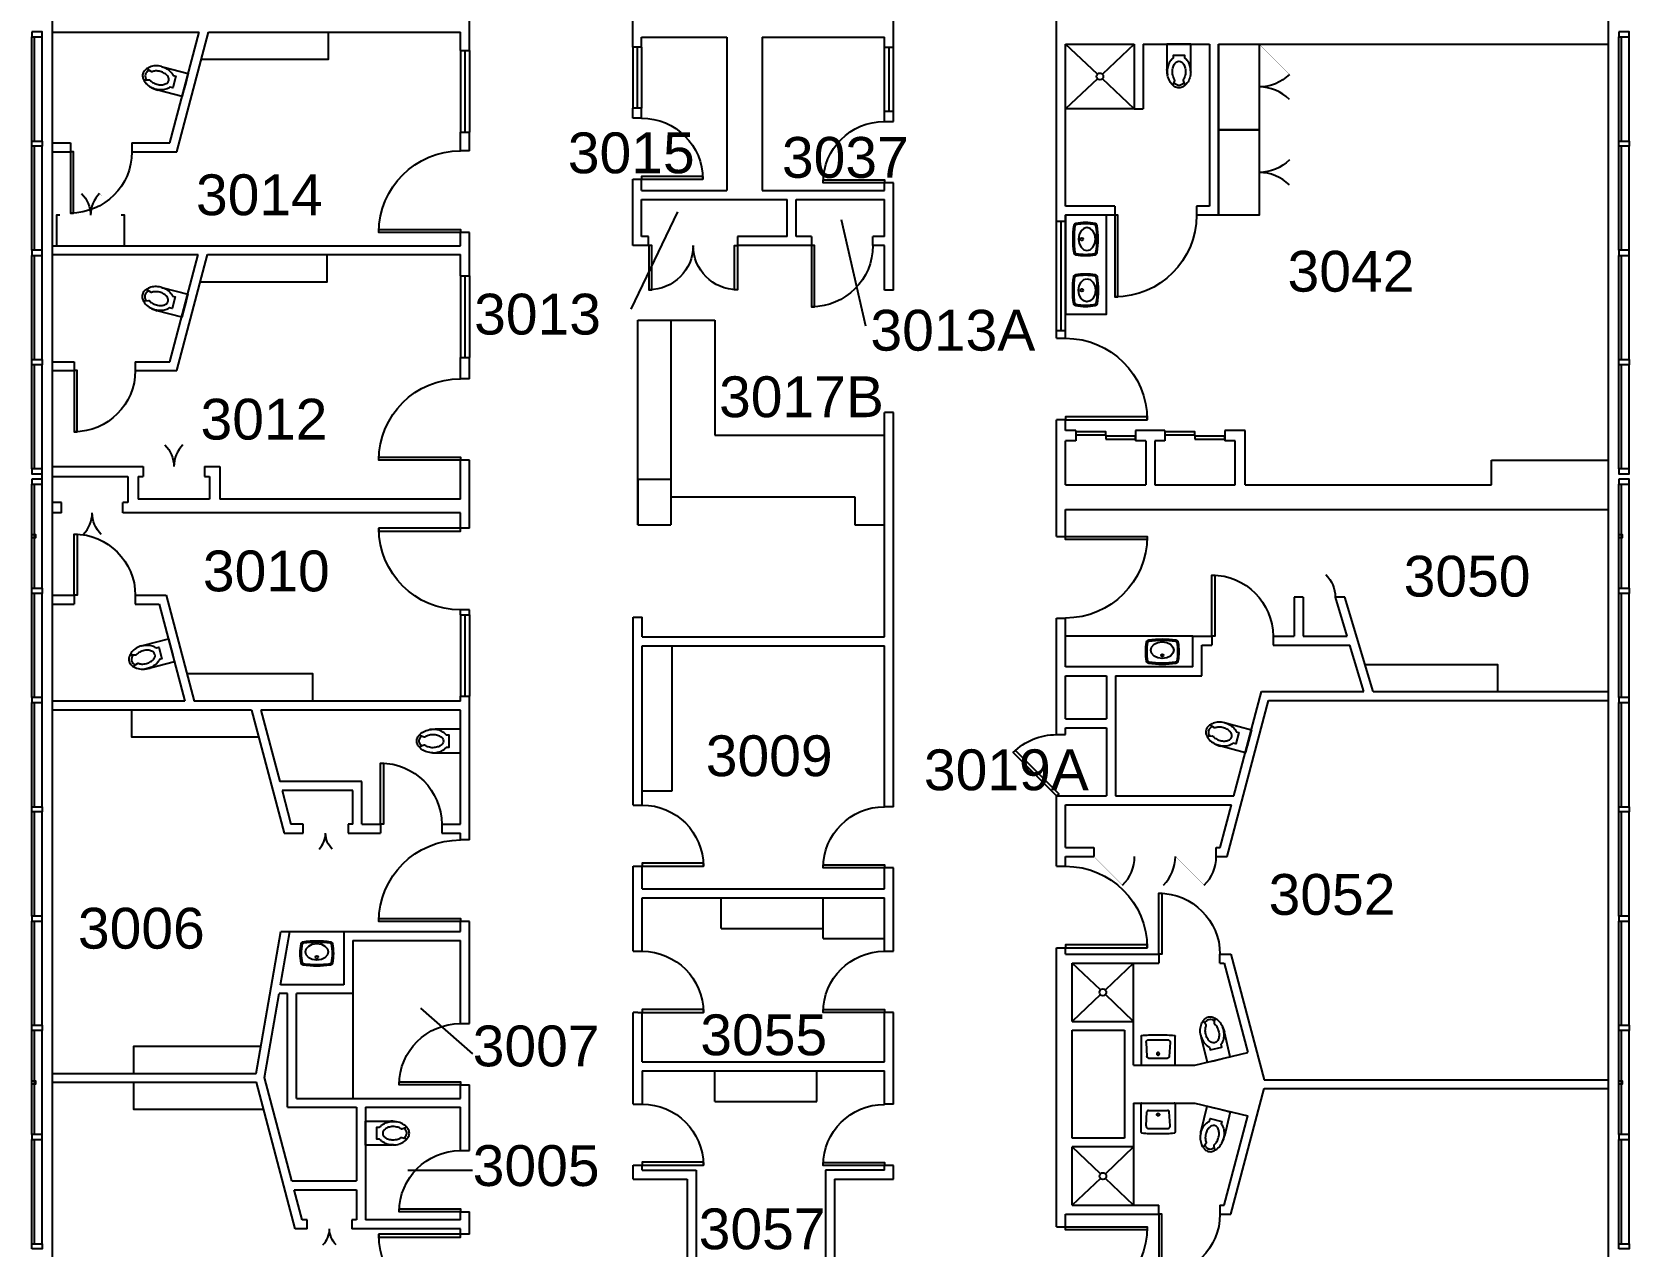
# Model space of a CAD drawing. Header units: inches. Extents: x -1169 to 5569, y -44 to 4300.
# Drawn here: x 2357 to 3296, y 2726 to 3440 of the extents above; entities that cross this region are included whole.
import ezdxf

# ---------------------------------------------------------------- set-up
doc = ezdxf.new("R2010")
doc.units = ezdxf.units.IN
doc.header["$LTSCALE"] = 96
doc.header["$MEASUREMENT"] = 0
doc.layers.get('0').update_dxf_attribs({"linetype": 'CONTINUOUS'})
for name, color, linetype in [('A-ANNO-ROOM', 4, 'CONTINUOUS'), ('A-DOOR', 2, 'CONTINUOUS'), ('A-FLOR-CASE', 3, 'CONTINUOUS'), ('A-FLOR-PFIX', 2, 'CONTINUOUS'), ('A-GLAZ', 2, 'CONTINUOUS'), ('A-GLAZ-SILL', 1, 'CONTINUOUS'), ('A-WALL-FULL', 6, 'CONTINUOUS')]:
    doc.layers.add(name, color=color, linetype=linetype)
doc.styles.add('Arial', font='arial.ttf')

# ---------------------------------------------------------------- blocks, each defined once
blk = doc.blocks.new('TOILET3')
for p, q in [((-5.11, -23.83), (-5.11, -23.83)), ((-4.02, -21.07), (-4.02, -21.07))]:
    blk.add_line(p, q)
for points in [[(-8.44, -16.4, -0.022673), (-8.51, -14.88), (-8.51, 0), (-4.53, 0), (-1.51, 0), (1.51, 0), (5.49, 0), (5.49, -14.88)], [(-8.45, -16.21, -0.074934), (-7.9, -12.56, -0.085426), (-6.43, -9.67, -0.066386), (-5.06, -8.26), (-5.06, -6.71), (1.94, -6.71), (1.94, -8.26, -0.066386), (3.31, -9.67, -0.085426), (4.78, -12.56, -0.111314), (5.2, -17.99)], [(2.48, -23.72, -0.562484), (1.65, -23.53), (0.91, -21.3, -0.238976), (0.98, -20.85, 0.08035), (1.91, -18.98, 0.074934), (2.33, -16.21, 0.074934), (1.91, -13.45, 0.085426), (0.9, -11.46, 0.066386), (0.09, -10.62, 0.330534), (-3.21, -10.62, 0.066386), (-4.02, -11.46, 0.085426), (-5.03, -13.45, 0.074934), (-5.45, -16.21, 0.074934), (-5.03, -18.98, 0.08035), (-4.1, -20.85, -0.238976), (-4.03, -21.3), (-4.76, -23.5, -0.549653), (-5.58, -23.71)], [(-1.51, -25.75, 0.143932), (0.99, -25.02, 0.107177), (3.44, -22.56, 0.077997), (4.92, -19.21, 0.065232), (5.49, -14.88)], [(-5.53, -23.75, 0.06085), (-4.01, -25.02, 0.143932), (-1.51, -25.75)], [(-4.49, -22.67, 0.063273), (-3.2, -23.75, 0.143932), (-1.51, -24.25)], [(-1.51, -24.25, 0.143932), (0.18, -23.75, 0.059203), (1.39, -22.75)]]:
    blk.add_lwpolyline(points, format="xyb")
for centre, radius, start, end in [((3.93, -16.21), 12.38, 180, 197.14164), ((1.24, -17.04), 9.56, 197.14164, 216.67248), ((-0.47, -18.32), 7.43, 216.67248, 226.57416)]:
    blk.add_arc(centre, radius, start, end)
blk = doc.blocks.new('LAVHC4')
for p, q in [((-9.5, 0), (9.5, 0)), ((-10, -17.046589), (-10, -0.5)), ((-7.037044, -13.416795), (-6.580252, -5.19453)), ((-5.581791, -4.25), (5.581791, -4.25)), ((7.037044, -13.416795), (6.580252, -5.19453)), ((10, -0.5), (10, -17.046589)), ((-5.539354, -15), (5.539354, -15))]:
    blk.add_line(p, q)
for points in [[(-9.5, 0, 0.065543), (-9.648516, -0.019553, 0.087946), (-9.75, -0.066987, 0.043207), (-9.849429, -0.150571, 0.043207), (-9.933013, -0.25, 0.087946), (-9.980447, -0.351484, 0.065543), (-10, -0.5)], [(10, -0.5, 0.065543), (9.980447, -0.351484, 0.087946), (9.933013, -0.25, 0.043207), (9.849429, -0.150571, 0.043207), (9.75, -0.066987, 0.087946), (9.648516, -0.019553, 0.065543), (9.5, 0)], [(-5.581791, -4.25, 0.063221), (-5.869829, -4.286566, 0.085725), (-6.065686, -4.374874, 0.040781), (-6.261236, -4.53176, 0.040781), (-6.428729, -4.718307, 0.085725), (-6.527764, -4.908965, 0.063221), (-6.580252, -5.19453)], [(6.580252, -5.19453, 0.063221), (6.527764, -4.908965, 0.085725), (6.428729, -4.718307, 0.040781), (6.261236, -4.53176, 0.040781), (6.065686, -4.374874, 0.085725), (5.869829, -4.286566, 0.063221), (5.581791, -4.25)], [(-10, -17.046589, 0.061553), (-9.982606, -17.187347, 0.084107), (-9.940741, -17.282697, 0.039062), (-9.865923, -17.379174, 0.039062), (-9.777011, -17.46284, 0.084107), (-9.686081, -17.513595, 0.061553), (-9.547619, -17.544316)], [(-9.547619, -17.544316, 0.007949), (-5.398899, -17.874775, 0.014949), (-3.186834, -17.949334, 0.000949), (0, -17.955385, 0.000949), (3.186834, -17.949334, 0.014949), (5.398899, -17.874775, 0.007949), (9.547619, -17.544316)], [(-7.037044, -13.416795, 0.050866), (-7.020454, -13.776064, 0.073218), (-6.947859, -14.015861, 0.028563), (-6.762423, -14.357529, 0.050866), (-6.629034, -14.530823, 0.050866), (-6.463406, -14.673619, 0.028563), (-6.132551, -14.877722, 0.073218), (-5.897149, -14.963507, 0.050866), (-5.539354, -15)], [(5.539354, -15, 0.050866), (5.897149, -14.963507, 0.073218), (6.132551, -14.877722, 0.028563), (6.463406, -14.673619, 0.050866), (6.629034, -14.530823, 0.050866), (6.762423, -14.357529, 0.028563), (6.947859, -14.015861, 0.073218), (7.020454, -13.776064, 0.050866), (7.037044, -13.416795)], [(9.547619, -17.544316, 0.061553), (9.686081, -17.513595, 0.084107), (9.777011, -17.46284, 0.039062), (9.865923, -17.379174, 0.039062), (9.940741, -17.282697, 0.084107), (9.982606, -17.187347, 0.061553), (10, -17.046589)]]:
    blk.add_lwpolyline(points, format="xyb")
blk.add_lwpolyline([(0.704769, -7.006515, -0.043661), (0.649519, -7.125, -0.043661), (0.574533, -7.232091, -0.043661), (0.482091, -7.324533, -0.043661), (0.375, -7.399519, -0.043661), (0.256515, -7.454769, -0.043661), (0.130236, -7.488606, -0.043661), (0, -7.5, -0.043661), (-0.130236, -7.488606, -0.043661), (-0.256515, -7.454769, -0.043661), (-0.375, -7.399519, -0.043661), (-0.482091, -7.324533, -0.043661), (-0.574533, -7.232091, -0.043661), (-0.649519, -7.125, -0.043661), (-0.704769, -7.006515, -0.043661), (-0.738606, -6.880236, -0.043661), (-0.75, -6.75, -0.043661), (-0.738606, -6.619764, -0.043661), (-0.704769, -6.493485, -0.043661), (-0.649519, -6.375, -0.043661), (-0.574533, -6.267909, -0.043661), (-0.482091, -6.175467, -0.043661), (-0.375, -6.100481, -0.043661), (-0.256515, -6.045231, -0.043661), (-0.130236, -6.011394, -0.043661), (0, -6, -0.043661), (0.130236, -6.011394, -0.043661), (0.256515, -6.045231, -0.043661), (0.375, -6.100481, -0.043661), (0.482091, -6.175467, -0.043661), (0.574533, -6.267909, -0.043661), (0.649519, -6.375, -0.043661), (0.704769, -6.493485, -0.043661), (0.738606, -6.619764, -0.043661), (0.75, -6.75, -0.043661), (0.738606, -6.880236, -0.043661)], format="xyb", close=True)
blk = doc.blocks.new('DOOR-E')
at = {"const_width": 0.001}
blk.add_lwpolyline([(1, 0), (0.293, 0.707)], dxfattribs=at)
blk.add_arc((1, 0), 1, 135, 180)
blk = doc.blocks.new('*U29')
for p, q in [((0, 0), (0, 0)), ((-36, 0), (-36, 0))]:
    blk.add_line(p, q)
blk.add_lwpolyline([(0, 0), (0, 36), (-1.75, 36), (-1.75, 0)], close=True)
blk.add_arc((0, 0), 36, 90, 180)
blk = doc.blocks.new('*U35')
for p, q in [((0, 0), (0, 0)), ((-36, 0), (-36, 0))]:
    blk.add_line(p, q)
blk.add_lwpolyline([(0, 0), (0, -36), (-1.75, -36), (-1.75, 0)], close=True)
blk.add_arc((0, 0), 36, 180, 270)
blk = doc.blocks.new('*U178')
for p, q in [((0, 0), (0, 0)), ((-48, 0), (-48, 0))]:
    blk.add_line(p, q)
blk.add_lwpolyline([(0, 0), (0, 48), (-1.75, 48), (-1.75, 0)], close=True)
blk.add_arc((0, 0), 48, 90, 180)
blk = doc.blocks.new('*U179')
for p, q in [((0, 0), (0, 0)), ((48, 0), (48, 0))]:
    blk.add_line(p, q)
blk.add_lwpolyline([(0, 0), (0, 48), (1.75, 48), (1.75, 0)], close=True)
blk.add_arc((0, 0), 48, 0, 90)
blk = doc.blocks.new('*U298')
for p, q in [((0, 0), (0, 0)), ((-36, 0), (-36, 0))]:
    blk.add_line(p, q)
blk.add_lwpolyline([(0, 0), (0, 36), (-1.75, 36), (-1.75, 0)], close=True)
blk.add_arc((0, 0), 36, 90, 180)
blk = doc.blocks.new('*U213')
for p, q in [((0, 0), (0, 0)), ((36, 0), (36, 0))]:
    blk.add_line(p, q)
blk.add_lwpolyline([(0, 0), (0, 36), (1.75, 36), (1.75, 0)], close=True)
blk.add_arc((0, 0), 36, 0, 90)
blk = doc.blocks.new('*U214')
for p, q in [((0, 0), (0, 0)), ((36, 0), (36, 0))]:
    blk.add_line(p, q)
blk.add_lwpolyline([(0, 0), (0, -36), (1.75, -36), (1.75, 0)], close=True)
blk.add_arc((0, 0), 36, 270, 0)
blk = doc.blocks.new('*U139')
for p, q in [((0, 0), (0, 0)), ((-48, 0), (-48, 0))]:
    blk.add_line(p, q)
blk.add_lwpolyline([(0, 0), (0, -48), (-1.75, -48), (-1.75, 0)], close=True)
blk.add_arc((0, 0), 48, 180, 270)
blk = doc.blocks.new('*U161')
for p, q in [((0, 0), (0, 0)), ((48, 0), (48, 0))]:
    blk.add_line(p, q)
blk.add_lwpolyline([(0, 0), (0, 48), (1.75, 48), (1.75, 0)], close=True)
blk.add_arc((0, 0), 48, 0, 90)
blk = doc.blocks.new('*U162')
for p, q in [((0, 0), (0, 0)), ((48, 0), (48, 0))]:
    blk.add_line(p, q)
blk.add_lwpolyline([(0, 0), (0, -48), (1.75, -48), (1.75, 0)], close=True)
blk.add_arc((0, 0), 48, 270, 0)
blk = doc.blocks.new('*U163')
for p, q in [((0, 0), (0, 0)), ((-36, 0), (-36, 0))]:
    blk.add_line(p, q)
blk.add_lwpolyline([(0, 0), (-25.46, 25.46), (-26.69, 24.22), (-1.24, -1.24)], close=True)
blk.add_arc((0, 0), 36, 135, 180)
blk = doc.blocks.new('*U134')
for p, q in [((0, 0), (0, 0)), ((36, 0), (36, 0))]:
    blk.add_line(p, q)
blk.add_lwpolyline([(0, 0), (0, -36), (1.75, -36), (1.75, 0)], close=True)
blk.add_arc((0, 0), 36, 270, 0)
blk = doc.blocks.new('*U135')
for p, q in [((0, 0), (0, 0)), ((36, 0), (36, 0))]:
    blk.add_line(p, q)
blk.add_lwpolyline([(0, 0), (0, 36), (1.75, 36), (1.75, 0)], close=True)
blk.add_arc((0, 0), 36, 0, 90)
blk = doc.blocks.new('*U99')
for p, q in [((0, 0), (0, 0)), ((36, 0), (36, 0))]:
    blk.add_line(p, q)
blk.add_lwpolyline([(0, 0), (0, 36), (1.75, 36), (1.75, 0)], close=True)
blk.add_arc((0, 0), 36, 0, 90)
blk = doc.blocks.new('*U100')
for p, q in [((0, 0), (0, 0)), ((26, 0), (26, 0))]:
    blk.add_line(p, q)
blk.add_lwpolyline([(0, 0), (0, 26), (1.75, 26), (1.75, 0)], close=True)
blk.add_arc((0, 0), 26, 0, 90)
blk = doc.blocks.new('*U101')
for p, q in [((0, 0), (0, 0)), ((-26, 0), (-26, 0))]:
    blk.add_line(p, q)
blk.add_lwpolyline([(0, 0), (0, 26), (-1.75, 26), (-1.75, 0)], close=True)
blk.add_arc((0, 0), 26, 90, 180)

msp = doc.modelspace()

# ---------------------------------------------------------------- linework, layer by layer
at = {"layer": 'A-ANNO-ROOM'}
for p, q in [((2709.69, 3276.9), (2737.12, 3334.28)), ((2833.13, 3329.71), (2847.36, 3267.25)), ((2585.82, 2865.83), (2616.31, 2839.11)), ((2578.24, 2770.67), (2616.31, 2770.67))]:
    msp.add_line(p, q, dxfattribs=at)
at = {"layer": 'A-DOOR'}
for points in [[(2971.01, 3203), (2988.61, 3203), (2988.61, 3204.78), (2971.01, 3204.78)], [(2988.61, 3200.47), (3006.22, 3200.47), (3006.22, 3202.25), (2988.61, 3202.25)], [(3023.47, 3203), (3041.07, 3203), (3041.07, 3204.78), (3023.47, 3204.78)], [(3041.07, 3200.47), (3058.67, 3200.47), (3058.67, 3202.25), (3041.07, 3202.25)]]:
    msp.add_lwpolyline(points, close=True, dxfattribs=at)
at = {"layer": 'A-FLOR-CASE'}
for p, q in [((2713.44, 3150.13), (2713.44, 3270.44)), ((2713.44, 3270.44), (2758.81, 3270.44)), ((2732.92, 3270.44), (2732.92, 3150.13)), ((2758.81, 3270.44), (2758.81, 3202.85)), ((2758.81, 3202.85), (2858.51, 3202.85)), ((2713.44, 3176.95), (2732.92, 3176.95)), ((2732.92, 3166.63), (2841.11, 3166.63)), ((2841.11, 3166.63), (2841.11, 3150.13)), ((2713.44, 3150.13), (2732.92, 3150.13)), ((2841.11, 3150.13), (2858.51, 3150.13)), ((2733.6, 3078.95), (2733.6, 2993.45)), ((2762.51, 2912.82), (2762.51, 2930.82)), ((2822.51, 2906.82), (2822.51, 2930.82)), ((2762.51, 2912.82), (2822.51, 2912.82)), ((2822.51, 2906.82), (2858.51, 2906.82)), ((2545.93, 2874.41), (2545.93, 2812.81)), ((2758.81, 2810.99), (2758.81, 2828.99)), ((2758.81, 2810.99), (2818.81, 2810.99))]:
    msp.add_line(p, q, dxfattribs=at)
for points in [[(2456.86, 3423.94), (2531.58, 3423.94), (2531.58, 3439.94)], [(2373.76, 3332.27), (2371.76, 3332.27), (2371.76, 3314.27), (2411.76, 3314.27), (2411.76, 3332.27), (2409.76, 3332.27)], [(2456.27, 3293.02), (2530.98, 3293.02), (2530.98, 3309.02)], [(2713.44, 3176.95), (2713.44, 3150.13)], [(2732.92, 3176.95), (2732.92, 3150.13)], [(3039.89, 3084.58), (2965.01, 3084.58)], [(2522.5, 3046.45), (2522.5, 3062.45), (2448.47, 3062.45)], [(3141.12, 3068.06), (3218.95, 3068.06), (3218.95, 3052.06)], [(2490.66, 3025.2), (2416.14, 3025.2), (2416.14, 3041.2)], [(2733.6, 2993.45), (2716.06, 2993.45)], [(2417.19, 2827.54), (2417.19, 2843.54), (2491.94, 2843.54)], [(2818.81, 2810.99), (2818.81, 2828.99)], [(2493.6, 2806.29), (2417.19, 2806.29), (2417.19, 2822.29)]]:
    msp.add_lwpolyline(points, dxfattribs=at)
for points in [[(3054.85, 3432.81), (3078.85, 3432.81), (3078.85, 3382.51), (3054.85, 3382.51)], [(3054.85, 3382.51), (3078.85, 3382.51), (3078.85, 3332.2), (3054.85, 3332.2)]]:
    msp.add_lwpolyline(points, close=True, dxfattribs=at)
at = {"layer": 'A-FLOR-PFIX'}
for p, q in [((3004.99, 2858.09), (3004.99, 2892.29)), ((3004.99, 2784.23), (3004.99, 2750.03))]:
    msp.add_line(p, q, dxfattribs=at)
for points in [[(2983.78, 3415.2), (2965.01, 3432.81)], [(3005.43, 3432.81), (2986.66, 3415.2)], [(2983.78, 3412.49), (2965.01, 3394.87)], [(3005.43, 3394.87), (2986.66, 3412.49)], [(3005.43, 3394.87), (2965.01, 3394.87)], [(2985.55, 2876.56), (2968.99, 2892.29)], [(3004.99, 2892.29), (2988.42, 2876.56)], [(2985.55, 2873.83), (2968.99, 2858.09)], [(3004.99, 2858.09), (2988.42, 2873.83)], [(2985.55, 2768.5), (2968.99, 2784.23)], [(3004.99, 2784.23), (2988.42, 2768.5)], [(2985.55, 2765.77), (2968.99, 2750.03)], [(3004.99, 2750.03), (2988.42, 2765.77)]]:
    msp.add_lwpolyline(points, dxfattribs=at)
for points in [[(2969.82, 3310.23, 0.319535), (2971.02, 3308.97, 0.093638), (2982.43, 3308.97, 0.319535), (2983.63, 3310.23, 0.073603), (2983.63, 3326.13, 0.319535), (2982.43, 3327.38, 0.093638), (2971.02, 3327.38, 0.319535), (2969.82, 3326.13, 0.073603)], [(2970.56, 3310.34, 0.319535), (2971.16, 3309.71, 0.093638), (2982.29, 3309.71, 0.319535), (2982.89, 3310.34, 0.073603), (2982.89, 3326.02, 0.319535), (2982.29, 3326.64, 0.093638), (2971.16, 3326.64, 0.319535), (2970.56, 3326.02, 0.073603)], [(2969.82, 3296.03, -0.319535), (2971.02, 3297.28, -0.093638), (2982.43, 3297.28, -0.319535), (2983.63, 3296.03, -0.073603), (2983.63, 3280.13, -0.319535), (2982.43, 3278.87, -0.093638), (2971.02, 3278.87, -0.319535), (2969.82, 3280.13, -0.073603)], [(2970.56, 3295.92, -0.319535), (2971.16, 3296.54, -0.093638), (2982.29, 3296.54, -0.319535), (2982.89, 3295.92, -0.073603), (2982.89, 3280.24, -0.319535), (2982.29, 3279.61, -0.093638), (2971.16, 3279.61, -0.319535), (2970.56, 3280.24, -0.073603)], [(3013.94, 3068.61, -0.319535), (3012.69, 3069.81, -0.093638), (3012.69, 3081.22, -0.319535), (3013.94, 3082.42, -0.073603), (3029.84, 3082.42, -0.319535), (3031.1, 3081.22, -0.093638), (3031.1, 3069.81, -0.319535), (3029.84, 3068.61, -0.073603)], [(3014.05, 3069.35, -0.319535), (3013.43, 3069.95, -0.093638), (3013.43, 3081.08, -0.319535), (3014.05, 3081.68, -0.073603), (3029.73, 3081.68, -0.319535), (3030.36, 3081.08, -0.093638), (3030.36, 3069.95, -0.319535), (3029.73, 3069.35, -0.073603)], [(2516.85, 2891.16, -0.319535), (2515.6, 2892.37, -0.093638), (2515.6, 2903.77, -0.319535), (2516.85, 2904.97, -0.073603), (2532.75, 2904.97, -0.319535), (2534, 2903.77, -0.093638), (2534, 2892.37, -0.319535), (2532.75, 2891.16, -0.073603)], [(2516.96, 2891.9, -0.319535), (2516.33, 2892.5, -0.093638), (2516.33, 2903.63, -0.319535), (2516.96, 2904.23, -0.073603), (2532.64, 2904.23, -0.319535), (2533.26, 2903.63, -0.093638), (2533.26, 2892.5, -0.319535), (2532.64, 2891.9, -0.073603)]]:
    msp.add_lwpolyline(points, format="xyb", close=True, dxfattribs=at)
for points in [[(2977.61, 3311.44), (2979.41, 3311.91), (2981.08, 3313.41), (2982.13, 3315.51), (2982.52, 3318.18), (2982.13, 3320.84), (2981.08, 3322.94), (2979.41, 3324.44), (2977.61, 3324.92), (2975.82, 3324.44), (2974.14, 3322.94), (2973.1, 3320.84), (2972.71, 3318.18), (2973.1, 3315.51), (2974.14, 3313.41), (2975.82, 3311.91)], [(2977.61, 3294.82), (2979.41, 3294.34), (2981.08, 3292.84), (2982.13, 3290.74), (2982.52, 3288.08), (2982.13, 3285.41), (2981.08, 3283.31), (2979.41, 3281.81), (2977.61, 3281.34), (2975.82, 3281.81), (2974.14, 3283.31), (2973.1, 3285.41), (2972.71, 3288.08), (2973.1, 3290.74), (2974.14, 3292.84), (2975.82, 3294.34)], [(3015.15, 3076.4), (3015.63, 3078.2), (3017.13, 3079.87), (3019.23, 3080.92), (3021.89, 3081.31), (3024.56, 3080.92), (3026.66, 3079.87), (3028.16, 3078.2), (3028.63, 3076.4), (3028.16, 3074.61), (3026.66, 3072.94), (3024.56, 3071.89), (3021.89, 3071.5), (3019.23, 3071.89), (3017.13, 3072.94), (3015.63, 3074.61)], [(2518.06, 2898.96), (2518.53, 2900.75), (2520.03, 2902.43), (2522.13, 2903.47), (2524.8, 2903.86), (2527.46, 2903.47), (2529.56, 2902.43), (2531.06, 2900.75), (2531.54, 2898.96), (2531.06, 2897.16), (2529.56, 2895.49), (2527.46, 2894.44), (2524.8, 2894.05), (2522.13, 2894.44), (2520.03, 2895.49), (2518.53, 2897.16)]]:
    msp.add_lwpolyline(points, close=True, dxfattribs=at)
for centre, radius in [((2985.22, 3413.84), 1.98), ((2974.57, 3318.18), 0.749), ((2974.57, 3288.08), 0.749), ((3021.89, 3073.36), 0.749), ((2524.8, 2895.91), 0.749), ((2986.99, 2875.19), 1.98), ((2986.99, 2767.13), 1.98)]:
    msp.add_circle(centre, radius, dxfattribs=at)
at = {"layer": 'A-GLAZ'}
for p, q in [((2357.31, 3375.82), (2357.31, 3437.07)), ((2358.81, 3375.82), (2358.81, 3437.07)), ((2363.31, 3375.82), (2363.31, 3437.07)), ((3290.31, 3375.82), (3290.31, 3437.07)), ((3291.81, 3375.82), (3291.81, 3437.07)), ((3296.31, 3375.82), (3296.31, 3437.07)), ((2609.26, 3429.01), (2609.26, 3381.01)), ((2611.89, 3429.01), (2611.89, 3381.01)), ((2614.51, 3429.01), (2614.51, 3381.01)), ((2710.51, 3431.14), (2710.51, 3395.14)), ((2713.14, 3431.14), (2713.14, 3395.14)), ((2715.76, 3431.14), (2715.76, 3395.14)), ((2858.51, 3393.33), (2858.51, 3430.95)), ((2863.76, 3393.33), (2863.76, 3430.95)), ((2357.31, 3311.57), (2357.31, 3372.82)), ((2358.81, 3311.57), (2358.81, 3372.82)), ((2363.31, 3311.57), (2363.31, 3372.82)), ((3290.31, 3311.57), (3290.31, 3372.82)), ((3291.81, 3311.57), (3291.81, 3372.82)), ((3296.31, 3311.57), (3296.31, 3372.82)), ((2357.31, 3247.32), (2357.31, 3308.57)), ((2358.81, 3247.32), (2358.81, 3308.57)), ((2363.31, 3247.32), (2363.31, 3308.57)), ((3290.31, 3247.32), (3290.31, 3308.57)), ((3291.81, 3247.32), (3291.81, 3308.57)), ((3296.31, 3247.32), (3296.31, 3308.57)), ((2609.26, 3296.55), (2609.26, 3248.55)), ((2611.89, 3296.55), (2611.89, 3248.55)), ((2614.51, 3296.55), (2614.51, 3248.55)), ((2357.31, 3183.07), (2357.31, 3244.32)), ((2358.81, 3183.07), (2358.81, 3244.32)), ((2363.31, 3183.07), (2363.31, 3244.32)), ((3290.31, 3183.07), (3290.31, 3244.32)), ((3291.81, 3183.07), (3291.81, 3244.32)), ((3296.31, 3183.07), (3296.31, 3244.32)), ((2357.31, 3112.82), (2357.31, 3174.07)), ((2358.81, 3112.82), (2358.81, 3174.07)), ((2363.31, 3112.82), (2363.31, 3174.07)), ((3290.31, 3112.82), (3290.31, 3174.07)), ((3291.81, 3112.82), (3291.81, 3174.07)), ((3296.31, 3112.82), (3296.31, 3174.07)), ((2357.31, 3048.57), (2357.31, 3109.82)), ((2358.81, 3048.57), (2358.81, 3109.82)), ((2363.31, 3048.57), (2363.31, 3109.82)), ((3290.31, 3048.57), (3290.31, 3109.82)), ((3291.81, 3048.57), (3291.81, 3109.82)), ((3296.31, 3048.57), (3296.31, 3109.82)), ((2609.26, 3097.27), (2609.26, 3049.27)), ((2611.89, 3097.27), (2611.89, 3049.27)), ((2614.51, 3097.27), (2614.51, 3049.27)), ((2357.31, 2984.32), (2357.31, 3045.57)), ((2358.81, 2984.32), (2358.81, 3045.57)), ((2363.31, 2984.32), (2363.31, 3045.57)), ((3290.31, 2984.32), (3290.31, 3045.57)), ((3291.81, 2984.32), (3291.81, 3045.57)), ((3296.31, 2984.32), (3296.31, 3045.57)), ((2357.31, 2920.07), (2357.31, 2981.32)), ((2358.81, 2920.07), (2358.81, 2981.32)), ((2363.31, 2920.07), (2363.31, 2981.32)), ((3290.31, 2920.07), (3290.31, 2981.32)), ((3291.81, 2920.07), (3291.81, 2981.32)), ((3296.31, 2920.07), (3296.31, 2981.32)), ((2357.31, 2855.82), (2357.31, 2917.07)), ((2358.81, 2855.82), (2358.81, 2917.07)), ((2363.31, 2855.82), (2363.31, 2917.07)), ((3290.31, 2855.82), (3290.31, 2917.07)), ((3291.81, 2855.82), (3291.81, 2917.07)), ((3296.31, 2855.82), (3296.31, 2917.07)), ((2357.31, 2791.57), (2357.31, 2852.82)), ((2358.81, 2791.57), (2358.81, 2852.82)), ((2363.31, 2791.57), (2363.31, 2852.82)), ((3290.31, 2791.57), (3290.31, 2852.82)), ((3291.81, 2791.57), (3291.81, 2852.82)), ((3296.31, 2791.57), (3296.31, 2852.82)), ((2357.31, 2727.32), (2357.31, 2788.57)), ((2358.81, 2727.32), (2358.81, 2788.57)), ((2363.31, 2727.32), (2363.31, 2788.57)), ((3290.31, 2727.32), (3290.31, 2788.57)), ((3291.81, 2727.32), (3291.81, 2788.57)), ((3296.31, 2727.32), (3296.31, 2788.57))]:
    msp.add_line(p, q, dxfattribs=at)
msp.add_lwpolyline([(2861.14, 3430.95), (2861.14, 3393.33)], dxfattribs=at)
at = {"layer": 'A-GLAZ-SILL'}
for p, q in [((3284.31, 2467.32), (3284.31, 3954.07)), ((2369.31, 2660.07), (2369.31, 3705.56))]:
    msp.add_line(p, q, dxfattribs=at)
at = {"layer": 'A-WALL-FULL'}
for p, q in [((2959.76, 3259.85), (2959.76, 3628.62)), ((2710.51, 3431.14), (2710.51, 3608.64)), ((2863.76, 3430.95), (2863.76, 3608.64)), ((2614.51, 3429.01), (2614.51, 3461.08)), ((2369.31, 3439.94), (2455.66, 3439.94)), ((2438.43, 3374.72), (2455.66, 3439.94)), ((2442.47, 3369.47), (2461.09, 3439.94)), ((2461.09, 3439.94), (2609.26, 3439.94)), ((2609.26, 3429.01), (2609.26, 3439.94)), ((2715.76, 3436.95), (2765.95, 3436.95)), ((2715.76, 3431.14), (2715.76, 3436.95)), ((2765.95, 3436.95), (2765.95, 3346.79)), ((2786.66, 3436.95), (2858.51, 3436.95)), ((2786.66, 3436.95), (2786.66, 3346.79)), ((2858.51, 3430.95), (2858.51, 3436.95)), ((2609.26, 3429.01), (2614.51, 3429.01)), ((2715.76, 3431.14), (2710.51, 3431.14)), ((2965.01, 3432.81), (3005.43, 3432.81)), ((2965.01, 3337.45), (2965.01, 3432.81)), ((3005.43, 3432.81), (3005.43, 3394.87)), ((3010.68, 3432.81), (3049.6, 3432.81)), ((3010.68, 3432.81), (3010.68, 3394.87)), ((3049.6, 3432.81), (3049.6, 3337.45)), ((3054.85, 3432.81), (3284.31, 3432.81)), ((3054.85, 3432.81), (3054.85, 3332.2)), ((2715.76, 3395.14), (2710.51, 3395.14)), ((2710.51, 3389.33), (2710.51, 3395.14)), ((2715.76, 3389.33), (2715.76, 3395.14)), ((2858.51, 3387.33), (2858.51, 3393.33)), ((2863.76, 3387.33), (2863.76, 3393.33)), ((3005.43, 3394.87), (3010.68, 3394.87)), ((2609.26, 3370.08), (2609.26, 3381.01)), ((2609.26, 3381.01), (2614.51, 3381.01)), ((2614.51, 3370.08), (2614.51, 3381.01)), ((2715.76, 3389.33), (2710.51, 3389.33)), ((2858.51, 3387.33), (2863.76, 3387.33)), ((2369.31, 3374.72), (2380.06, 3374.72)), ((2380.06, 3374.72), (2380.06, 3369.47)), ((2416.06, 3374.72), (2438.43, 3374.72)), ((2416.06, 3374.72), (2416.06, 3369.47)), ((2369.31, 3369.47), (2380.06, 3369.47)), ((2416.06, 3369.47), (2442.47, 3369.47)), ((2614.51, 3370.08), (2609.26, 3370.08)), ((2710.51, 3314.38), (2710.51, 3353.33)), ((2710.51, 3353.33), (2715.76, 3353.33)), ((2715.76, 3346.79), (2715.76, 3353.33)), ((2715.76, 3346.79), (2765.95, 3346.79)), ((2786.66, 3346.79), (2858.51, 3346.79)), ((2863.76, 3351.33), (2858.51, 3351.33)), ((2858.51, 3346.79), (2858.51, 3351.33)), ((2863.76, 3288.17), (2863.76, 3351.33)), ((2715.76, 3319.63), (2715.76, 3341.54)), ((2715.76, 3341.54), (2801.31, 3341.54)), ((2801.31, 3319.63), (2801.31, 3341.54)), ((2806.56, 3341.54), (2858.51, 3341.54)), ((2806.56, 3319.63), (2806.56, 3341.54)), ((2858.51, 3319.63), (2858.51, 3341.54)), ((2993.99, 3337.45), (2965.01, 3337.45)), ((2993.99, 3337.45), (2993.99, 3332.2)), ((3041.99, 3337.45), (3041.99, 3332.2)), ((3049.6, 3337.45), (3041.99, 3337.45)), ((2965.01, 3259.85), (2965.01, 3332.2)), ((2993.99, 3332.2), (2965.01, 3332.2)), ((3054.85, 3332.2), (3041.99, 3332.2)), ((2609.26, 3314.27), (2609.26, 3322.08)), ((2614.51, 3322.08), (2609.26, 3322.08)), ((2614.51, 3296.55), (2614.51, 3322.08)), ((2719.86, 3319.63), (2715.76, 3319.63)), ((2719.86, 3314.38), (2719.86, 3319.63)), ((2772.06, 3319.63), (2772.06, 3314.38)), ((2801.31, 3319.63), (2772.06, 3319.63)), ((2815.74, 3319.63), (2806.56, 3319.63)), ((2815.74, 3319.63), (2815.74, 3314.38)), ((2858.51, 3319.63), (2851.74, 3319.63)), ((2851.74, 3314.38), (2851.74, 3319.63)), ((2369.31, 3314.27), (2609.26, 3314.27)), ((2369.31, 3309.02), (2455.07, 3309.02)), ((2438.43, 3246.05), (2455.07, 3309.02)), ((2442.47, 3240.8), (2460.5, 3309.02)), ((2460.5, 3309.02), (2609.26, 3309.02)), ((2609.26, 3296.55), (2609.26, 3309.02)), ((2719.86, 3314.38), (2710.51, 3314.38)), ((2815.74, 3314.38), (2772.06, 3314.38)), ((2858.51, 3314.38), (2851.74, 3314.38)), ((2858.51, 3288.17), (2858.51, 3314.38)), ((2609.26, 3296.55), (2614.51, 3296.55)), ((2863.76, 3288.17), (2858.51, 3288.17)), ((2959.76, 3259.85), (2965.01, 3259.85)), ((2369.31, 3246.05), (2382.06, 3246.05)), ((2369.31, 3240.8), (2382.06, 3240.8)), ((2382.06, 3246.05), (2382.06, 3240.8)), ((2418.06, 3246.05), (2438.43, 3246.05)), ((2418.06, 3246.05), (2418.06, 3240.8)), ((2418.06, 3240.8), (2442.47, 3240.8)), ((2609.26, 3236.08), (2609.26, 3248.55)), ((2609.26, 3248.55), (2614.51, 3248.55)), ((2614.51, 3236.08), (2614.51, 3248.55)), ((2614.51, 3236.08), (2609.26, 3236.08)), ((2858.51, 3084.2), (2858.51, 3216.12)), ((2863.76, 3216.12), (2858.51, 3216.12)), ((2863.76, 2984.33), (2863.76, 3216.12)), ((2965.01, 3211.85), (2959.76, 3211.85)), ((2959.76, 3143.33), (2959.76, 3211.85)), ((2965.01, 3205.51), (2965.01, 3211.85)), ((2971.01, 3205.51), (2965.01, 3205.51)), ((2971.01, 3205.51), (2971.01, 3199.51)), ((3023.47, 3205.51), (3006.22, 3205.51)), ((3006.22, 3205.51), (3006.22, 3199.51)), ((3070.7, 3205.51), (3058.67, 3205.51)), ((3058.67, 3205.51), (3058.67, 3199.51)), ((3070.7, 3173.67), (3070.7, 3205.51)), ((2965.01, 3173.67), (2965.01, 3199.51)), ((2971.01, 3199.51), (2965.01, 3199.51)), ((3012.24, 3199.51), (3006.22, 3199.51)), ((3012.22, 3199.51), (3012.22, 3173.67)), ((3023.47, 3199.51), (3017.47, 3199.51)), ((3064.7, 3199.51), (3058.67, 3199.51)), ((3064.7, 3173.67), (3064.7, 3199.51)), ((2369.31, 3184.47), (2422.76, 3184.47)), ((2422.76, 3184.47), (2422.76, 3178.47)), ((2458.76, 3184.47), (2458.76, 3178.47)), ((2458.76, 3184.47), (2467.76, 3184.47)), ((2614.51, 3188.08), (2609.26, 3188.08)), ((2609.26, 3165.17), (2609.26, 3188.08)), ((2614.51, 3148.08), (2614.51, 3188.08)), ((3215.47, 3188.18), (3284.31, 3188.18)), ((3215.47, 3173.67), (3215.47, 3188.18)), ((2363.31, 3177.07), (2363.31, 3180.07)), ((2369.31, 3178.47), (2413.76, 3178.47)), ((2413.76, 3178.47), (2413.76, 3163.17)), ((2419.76, 3178.47), (2419.76, 3165.17)), ((2419.76, 3178.47), (2422.76, 3178.47)), ((2458.76, 3178.47), (2461.76, 3178.47)), ((2461.76, 3165.17), (2419.76, 3165.17)), ((2609.26, 3165.17), (2467.76, 3165.17)), ((2965.01, 3173.67), (3012.22, 3173.67)), ((3017.47, 3173.67), (3064.7, 3173.67)), ((3070.7, 3173.67), (3215.47, 3173.67)), ((2374.76, 3163.17), (2369.31, 3163.17)), ((2374.76, 3157.17), (2374.76, 3163.17)), ((2410.76, 3157.17), (2410.76, 3163.17)), ((2413.76, 3163.17), (2410.76, 3163.17)), ((2609.26, 3157.17), (2410.76, 3157.17)), ((2609.26, 3148.08), (2609.26, 3157.17)), ((2965.01, 3159.05), (3284.31, 3159.05)), ((2965.01, 3143.33), (2965.01, 3159.05)), ((2614.51, 3148.08), (2609.26, 3148.08)), ((2959.76, 3143.33), (2965.01, 3143.33)), ((2369.31, 3108.7), (2382.06, 3108.7)), ((2382.06, 3108.7), (2382.06, 3103.45)), ((2418.06, 3108.7), (2436.25, 3108.7)), ((2418.06, 3108.7), (2418.06, 3103.45)), ((2436.25, 3108.7), (2452.7, 3046.45)), ((2369.31, 3103.45), (2382.06, 3103.45)), ((2418.06, 3103.45), (2432.21, 3103.45)), ((2432.21, 3103.45), (2447.27, 3046.45)), ((2614.51, 3100.08), (2609.26, 3100.08)), ((2609.26, 3097.27), (2609.26, 3100.08)), ((2614.51, 3097.27), (2614.51, 3100.08)), ((3099.41, 3107.61), (3099.41, 3084.58)), ((3104.66, 3107.61), (3099.41, 3107.61)), ((3104.66, 3107.61), (3104.66, 3084.58)), ((3129.17, 3107.61), (3123.69, 3107.61)), ((3130.64, 3084.58), (3123.69, 3107.61)), ((3145.95, 3052.06), (3129.17, 3107.61)), ((2609.26, 3097.27), (2614.51, 3097.27)), ((2710.81, 2985.33), (2710.81, 3095.9)), ((2710.81, 3095.9), (2716.06, 3095.9)), ((2716.06, 3084.2), (2716.06, 3095.9)), ((2959.76, 3026.74), (2959.76, 3095.33)), ((2959.76, 3095.33), (2965.01, 3095.33)), ((2965.01, 3066.58), (2965.01, 3095.33)), ((2716.06, 3084.2), (2858.51, 3084.2)), ((3039.89, 3066.58), (3039.89, 3084.58)), ((3039.89, 3084.58), (3050.99, 3084.58)), ((3050.99, 3084.58), (3050.99, 3079.33)), ((3086.99, 3084.58), (3086.99, 3079.33)), ((3086.99, 3084.58), (3099.41, 3084.58)), ((3104.66, 3084.58), (3130.64, 3084.58)), ((2716.06, 2985.33), (2716.06, 3078.95)), ((2716.06, 3078.95), (2858.51, 3078.95)), ((2858.51, 2984.33), (2858.51, 3078.95)), ((3045.14, 3061.33), (3045.14, 3079.33)), ((3045.14, 3079.33), (3050.99, 3079.33)), ((3086.99, 3079.33), (3132.23, 3079.33)), ((3140.47, 3052.06), (3132.23, 3079.33)), ((2965.01, 3061.33), (2989.08, 3061.33)), ((2965.01, 3036.01), (2965.01, 3061.33)), ((2989.08, 3061.33), (2989.08, 3036.01)), ((2994.33, 3061.33), (2994.33, 2990.74)), ((2994.33, 3061.33), (3045.14, 3061.33)), ((3064.02, 2990.74), (3080.23, 3052.06)), ((3080.23, 3052.06), (3140.47, 3052.06)), ((3145.95, 3052.06), (3284.31, 3052.06)), ((2447.27, 3046.45), (2369.31, 3046.45)), ((2609.26, 3046.45), (2452.7, 3046.45)), ((2609.26, 3046.45), (2609.26, 3049.27)), ((2609.26, 3049.27), (2614.51, 3049.27)), ((2614.51, 2964.78), (2614.51, 3049.27)), ((3060.04, 2955.13), (3084.27, 3046.81)), ((3084.27, 3046.81), (3284.31, 3046.81)), ((2486.44, 3041.2), (2369.31, 3041.2)), ((2486.44, 3041.2), (2505.57, 2968.78)), ((2491.87, 3041.2), (2502.98, 2999.15)), ((2609.26, 3041.2), (2491.87, 3041.2)), ((2609.26, 2974.03), (2609.26, 3041.2)), ((2965.01, 3036.01), (2989.08, 3036.01)), ((2959.76, 3026.74), (2965.01, 3026.74)), ((2965.01, 3026.74), (2965.01, 3030.76)), ((2965.01, 3030.76), (2989.08, 3030.76)), ((2989.08, 3030.76), (2989.08, 2990.74)), ((2551.18, 2999.15), (2502.98, 2999.15)), ((2551.18, 2974.03), (2551.18, 2999.15)), ((2545.93, 2993.9), (2504.37, 2993.9)), ((2504.37, 2993.9), (2509.62, 2974.03)), ((2545.93, 2974.03), (2545.93, 2993.9)), ((2959.76, 2949.33), (2959.76, 2990.74)), ((2959.76, 2990.74), (2989.08, 2990.74)), ((2994.33, 2990.74), (3064.02, 2990.74)), ((2710.81, 2985.33), (2716.06, 2985.33)), ((2863.76, 2984.33), (2858.51, 2984.33)), ((2965.01, 2985.49), (3062.63, 2985.49)), ((2965.01, 2960.38), (2965.01, 2985.49)), ((3056, 2960.38), (3062.63, 2985.49)), ((2505.57, 2968.78), (2516.76, 2968.78)), ((2543.16, 2974.03), (2543.16, 2968.78)), ((2545.93, 2974.03), (2543.16, 2974.03)), ((2543.16, 2968.78), (2562.22, 2968.78)), ((2551.18, 2974.03), (2562.22, 2974.03)), ((2562.22, 2974.03), (2562.22, 2968.78)), ((2598.22, 2974.03), (2609.26, 2974.03)), ((2598.22, 2974.03), (2598.22, 2968.78)), ((2598.22, 2968.78), (2609.26, 2968.78)), ((2609.26, 2964.78), (2609.26, 2968.78)), ((2614.51, 2964.78), (2609.26, 2964.78)), ((2965.01, 2960.38), (2981.58, 2960.38)), ((2981.58, 2960.38), (2981.58, 2955.13)), ((3053.58, 2960.38), (3056, 2960.38)), ((3053.58, 2955.13), (3053.58, 2960.38)), ((2710.81, 2899.33), (2710.81, 2949.33)), ((2710.81, 2949.33), (2716.06, 2949.33)), ((2716.06, 2936.07), (2716.06, 2949.33)), ((2959.76, 2949.33), (2965.01, 2949.33)), ((2965.01, 2949.33), (2965.01, 2955.13)), ((2965.01, 2955.13), (2981.58, 2955.13)), ((3053.58, 2955.13), (3060.04, 2955.13)), ((2863.76, 2948.33), (2858.51, 2948.33)), ((2858.51, 2936.07), (2858.51, 2948.33)), ((2863.76, 2899.33), (2863.76, 2948.33)), ((2716.06, 2936.07), (2858.51, 2936.07)), ((2716.06, 2930.82), (2858.51, 2930.82)), ((2716.06, 2899.33), (2716.06, 2930.82)), ((2858.51, 2899.33), (2858.51, 2930.82)), ((2489.18, 2827.54), (2503.59, 2910.94)), ((2503.51, 2879.66), (2508.92, 2910.94)), ((2503.59, 2910.94), (2609.26, 2910.94)), ((2540.68, 2910.94), (2540.68, 2879.66)), ((2609.26, 2910.94), (2609.26, 2916.78)), ((2614.51, 2916.78), (2609.26, 2916.78)), ((2614.51, 2856.81), (2614.51, 2916.78)), ((2545.93, 2905.69), (2609.26, 2905.69)), ((2545.93, 2905.69), (2545.93, 2874.41)), ((2609.26, 2856.81), (2609.26, 2905.69)), ((2710.81, 2899.33), (2716.06, 2899.33)), ((2858.51, 2899.33), (2863.76, 2899.33)), ((2959.76, 2737.33), (2959.76, 2901.33)), ((2959.76, 2901.33), (2965.01, 2901.33)), ((2965.01, 2897.54), (2965.01, 2901.33)), ((2965.01, 2897.54), (3019.77, 2897.54)), ((2968.99, 2892.29), (3019.77, 2892.29)), ((2968.99, 2858.09), (2968.99, 2892.29)), ((3019.77, 2897.54), (3019.77, 2892.29)), ((3055.77, 2897.54), (3062.27, 2897.54)), ((3055.77, 2892.29), (3055.77, 2897.54)), ((3055.77, 2892.29), (3058.23, 2892.29)), ((3058.23, 2892.29), (3072.1, 2839.8)), ((3062.27, 2897.54), (3081.76, 2823.79)), ((2494.07, 2825.03), (2502.6, 2874.41)), ((2507.59, 2874.41), (2502.6, 2874.41)), ((2540.68, 2879.66), (2503.51, 2879.66)), ((2507.59, 2807.56), (2507.59, 2874.41)), ((2512.84, 2812.81), (2512.84, 2874.41)), ((2545.93, 2874.41), (2512.84, 2874.41)), ((2609.26, 2856.81), (2614.51, 2856.81)), ((2710.81, 2809.46), (2710.81, 2863.33)), ((2713.44, 2863.33), (2710.81, 2863.33)), ((2713.44, 2863.33), (2716.07, 2863.33)), ((2716.06, 2834.24), (2716.06, 2863.33)), ((2858.51, 2834.24), (2858.51, 2863.33)), ((2863.76, 2863.33), (2858.51, 2863.33)), ((2863.76, 2809.46), (2863.76, 2863.33)), ((2968.99, 2858.09), (3004.99, 2858.09)), ((3004.99, 2832.29), (3004.99, 2858.09)), ((2968.99, 2789.48), (2968.99, 2852.84)), ((2968.99, 2852.84), (2999.74, 2852.84)), ((2999.74, 2852.84), (2999.74, 2789.48)), ((3040.99, 2832.29), (3072.1, 2839.8)), ((2369.31, 2827.54), (2489.18, 2827.54)), ((2716.06, 2834.24), (2858.51, 2834.24)), ((2716.06, 2828.99), (2716.06, 2809.46)), ((2716.06, 2828.99), (2858.51, 2828.99)), ((2858.51, 2809.46), (2858.51, 2828.99)), ((3004.99, 2832.29), (3040.99, 2832.29)), ((2369.31, 2822.29), (2489.37, 2822.29)), ((2512.14, 2736.12), (2489.37, 2822.29)), ((2510.11, 2764.35), (2494.07, 2825.03)), ((2609.26, 2812.81), (2609.26, 2820.81)), ((2609.26, 2820.81), (2614.51, 2820.81)), ((2614.51, 2782.08), (2614.51, 2820.81)), ((3062.27, 2744.78), (3081.76, 2818.54)), ((3081.76, 2823.79), (3284.31, 2823.79)), ((3081.76, 2818.54), (3284.31, 2818.54)), ((2512.84, 2812.81), (2609.26, 2812.81)), ((2710.81, 2809.46), (2716.06, 2809.46)), ((2863.76, 2809.46), (2858.51, 2809.46)), ((3004.99, 2810.03), (3040.99, 2810.03)), ((3004.99, 2810.03), (3004.99, 2784.23)), ((3040.99, 2810.03), (3072.1, 2802.53)), ((2507.59, 2807.56), (2548.2, 2807.56)), ((2548.2, 2807.56), (2548.2, 2764.35)), ((2553.45, 2807.56), (2609.26, 2807.56)), ((2553.45, 2807.56), (2553.45, 2741.37)), ((2609.26, 2782.08), (2609.26, 2807.56)), ((3058.23, 2750.03), (3072.1, 2802.53)), ((2999.74, 2789.48), (2968.99, 2789.48)), ((2609.26, 2782.08), (2614.51, 2782.08)), ((2968.99, 2750.03), (2968.99, 2784.23)), ((3004.99, 2784.23), (2968.99, 2784.23)), ((2710.81, 2765.33), (2710.81, 2773.46)), ((2710.81, 2773.46), (2716.06, 2773.46)), ((2716.06, 2770.58), (2716.06, 2773.46)), ((2716.06, 2770.58), (2747.83, 2770.58)), ((2747.83, 2770.58), (2747.83, 2691.71)), ((2823.88, 2770.58), (2823.88, 2691.71)), ((2858.51, 2770.58), (2823.88, 2770.58)), ((2858.51, 2770.58), (2858.51, 2773.3)), ((2863.76, 2773.3), (2858.51, 2773.3)), ((2863.76, 2765.33), (2863.76, 2773.3)), ((2510.11, 2764.35), (2548.2, 2764.35)), ((2710.81, 2765.33), (2742.58, 2765.33)), ((2742.58, 2765.33), (2742.58, 2691.71)), ((2829.13, 2765.33), (2829.13, 2691.71)), ((2829.13, 2765.33), (2863.76, 2765.33)), ((2511.5, 2759.1), (2548.2, 2759.1)), ((2516.18, 2741.37), (2511.5, 2759.1)), ((2548.2, 2759.1), (2548.2, 2741.37)), ((2609.26, 2746.08), (2614.51, 2746.08)), ((2609.26, 2741.37), (2609.26, 2746.08)), ((2614.51, 2733.02), (2614.51, 2746.08)), ((2965.01, 2744.78), (3019.77, 2744.78)), ((2965.01, 2737.33), (2965.01, 2744.78)), ((2968.99, 2750.03), (3019.77, 2750.03)), ((3019.77, 2744.78), (3019.77, 2750.03)), ((3055.77, 2750.03), (3055.77, 2744.78)), ((3055.77, 2750.03), (3058.23, 2750.03)), ((3055.77, 2744.78), (3062.27, 2744.78)), ((2519.03, 2736.12), (2512.14, 2736.12)), ((2545.43, 2741.37), (2545.43, 2736.12)), ((2548.2, 2741.37), (2545.43, 2741.37)), ((2609.26, 2736.12), (2545.43, 2736.12)), ((2609.26, 2741.37), (2553.45, 2741.37)), ((2609.26, 2733.02), (2609.26, 2736.12)), ((2614.51, 2733.02), (2609.26, 2733.02)), ((2959.76, 2737.33), (2965.01, 2737.33))]:
    msp.add_line(p, q, dxfattribs=at)
for points in [[(2357.31, 3440.07), (2357.31, 3437.07), (2363.31, 3437.07), (2363.31, 3440.07), (2357.31, 3440.07)], [(3290.31, 3440.07), (3290.31, 3437.07), (3296.31, 3437.07), (3296.31, 3440.07), (3290.31, 3440.07)], [(2357.31, 3372.82), (2357.31, 3375.82), (2363.31, 3375.82), (2363.31, 3372.82), (2357.31, 3372.82)], [(3290.31, 3372.82), (3290.31, 3375.82), (3296.31, 3375.82), (3296.31, 3372.82), (3290.31, 3372.82)], [(2965.01, 3274.05), (2989.01, 3274.05), (2989.01, 3332.2), (2965.01, 3332.2)], [(2357.31, 3311.57), (2357.31, 3308.57), (2363.31, 3308.57), (2363.31, 3311.57), (2357.31, 3311.57)], [(3290.31, 3311.57), (3290.31, 3308.57), (3296.31, 3308.57), (3296.31, 3311.57), (3290.31, 3311.57)], [(2357.31, 3244.32), (2357.31, 3247.32), (2363.31, 3247.32), (2363.31, 3244.32), (2357.31, 3244.32)], [(3290.31, 3244.32), (3290.31, 3247.32), (3296.31, 3247.32), (3296.31, 3244.32), (3290.31, 3244.32)], [(2357.31, 3183.07), (2357.31, 3180.07), (2363.31, 3180.07), (2363.31, 3183.07), (2357.31, 3183.07)], [(2357.31, 3177.07), (2357.31, 3174.07), (2363.31, 3174.07), (2363.31, 3177.07), (2357.31, 3177.07)], [(3290.31, 3183.07), (3290.31, 3180.07), (3296.31, 3180.07), (3296.31, 3183.07), (3290.31, 3183.07)], [(3290.31, 3177.07), (3290.31, 3174.07), (3296.31, 3174.07), (3296.31, 3177.07), (3290.31, 3177.07)], [(2357.31, 3144.44), (2359.31, 3144.44), (2359.31, 3142.44), (2357.31, 3142.44)], [(3290.31, 3144.44), (3292.31, 3144.44), (3292.31, 3142.44), (3290.31, 3142.44)], [(2357.31, 3109.82), (2357.31, 3112.82), (2363.31, 3112.82), (2363.31, 3109.82), (2357.31, 3109.82)], [(3290.31, 3109.82), (3290.31, 3112.82), (3296.31, 3112.82), (3296.31, 3109.82), (3290.31, 3109.82)], [(2357.31, 3048.57), (2357.31, 3045.57), (2363.31, 3045.57), (2363.31, 3048.57), (2357.31, 3048.57)], [(3290.31, 3048.57), (3290.31, 3045.57), (3296.31, 3045.57), (3296.31, 3048.57), (3290.31, 3048.57)], [(2357.31, 2981.32), (2357.31, 2984.32), (2363.31, 2984.32), (2363.31, 2981.32), (2357.31, 2981.32)], [(3290.31, 2981.32), (3290.31, 2984.32), (3296.31, 2984.32), (3296.31, 2981.32), (3290.31, 2981.32)], [(2357.31, 2920.07), (2357.31, 2917.07), (2363.31, 2917.07), (2363.31, 2920.07), (2357.31, 2920.07)], [(3290.31, 2920.07), (3290.31, 2917.07), (3296.31, 2917.07), (3296.31, 2920.07), (3290.31, 2920.07)], [(2357.31, 2852.82), (2357.31, 2855.82), (2363.31, 2855.82), (2363.31, 2852.82), (2357.31, 2852.82)], [(3290.31, 2852.82), (3290.31, 2855.82), (3296.31, 2855.82), (3296.31, 2852.82), (3290.31, 2852.82)], [(2357.31, 2823.19), (2359.31, 2823.19), (2359.31, 2821.19), (2357.31, 2821.19)], [(3290.31, 2823.19), (3292.31, 2823.19), (3292.31, 2821.19), (3290.31, 2821.19)], [(2357.31, 2791.57), (2357.31, 2788.57), (2363.31, 2788.57), (2363.31, 2791.57), (2357.31, 2791.57)], [(3290.31, 2791.57), (3290.31, 2788.57), (3296.31, 2788.57), (3296.31, 2791.57), (3290.31, 2791.57)], [(2357.31, 2724.32), (2357.31, 2727.32), (2363.31, 2727.32), (2363.31, 2724.32), (2357.31, 2724.32)], [(3290.31, 2724.32), (3290.31, 2727.32), (3296.31, 2727.32), (3296.31, 2724.32), (3290.31, 2724.32)]]:
    msp.add_lwpolyline(points, close=True, dxfattribs=at)
for points in [[(2858.51, 3430.95), (2863.76, 3430.95)], [(2858.51, 3393.33), (2863.76, 3393.33)], [(2965.01, 3328.45), (2959.76, 3328.45)], [(2962.39, 3264.31), (2962.39, 3328.45)], [(2965.01, 3264.31), (2959.76, 3264.31)], [(3023.47, 3205.51), (3023.47, 3199.51)], [(3017.47, 3199.51), (3017.47, 3173.67)], [(2467.76, 3184.47), (2467.76, 3165.17)], [(2461.76, 3178.47), (2461.76, 3165.17)], [(2374.76, 3157.17), (2369.31, 3157.17)], [(3039.89, 3066.58), (2965.01, 3066.58)], [(2516.76, 2974.03), (2509.62, 2974.03)], [(2516.76, 2968.78), (2516.76, 2974.03)], [(2519.03, 2741.37), (2516.18, 2741.37)], [(2519.03, 2736.12), (2519.03, 2741.37)]]:
    msp.add_lwpolyline(points, dxfattribs=at)

# ---------------------------------------------------------------- block references
at = {"layer": 'A-DOOR'}
for p, xscale, yscale, zscale, rotation in [((3078.85, 3407.66), -25.14758400000028, 25.14758400000028, 25.147584, 270), ((3078.85, 3407.66), 25.14758400000028, 25.14758400000028, 25.14758400000028, 270), ((3078.85, 3357.36), -25.14758400000028, 25.14758400000028, 25.147584, 270), ((3078.85, 3357.36), 25.14758400000028, 25.14758400000028, 25.14758400000028, 270), ((2392.76, 3157.17), 18, 18, 18, 180), ((2392.76, 3157.17), -18, 18, 18, 180), ((2529.96, 2968.78), 13.20000000000073, 13.20000000000073, 13.20000000000073, 180), ((2529.96, 2968.78), -13.20000000000073, 13.20000000000073, 13.2, 180), ((3005.58, 2955.13), 24, 24, 24, 180), ((3029.58, 2955.13), 24, 24, 24, 180), ((3053.58, 2955.13), 24, 24, 24, 180), ((2532.23, 2736.12), 13.20000000000073, 13.20000000000073, 13.20000000000073, 180), ((2532.23, 2736.12), -13.20000000000073, 13.20000000000073, 13.2, 180)]:
    msp.add_blockref('DOOR-E', p, dxfattribs=dict(at, xscale=xscale, yscale=yscale, zscale=zscale, rotation=rotation))
at = {"layer": 'A-DOOR', "xscale": -1}
for name, p, rotation in [('*U35', (2715.76, 3353.33), 90), ('*U29', (2858.51, 3351.33), 90), ('*U213', (2380.06, 3369.47), 180), ('*U178', (2609.26, 3322.08), 90), ('*U161', (2993.99, 3332.2), 180), ('*U100', (2720.06, 3314.38), 180), ('*U101', (2772.06, 3314.38), 180), ('*U99', (2815.74, 3314.38), 180), ('*U139', (2965.01, 3211.85), 90), ('*U213', (2382.06, 3240.8), 180), ('*U178', (2609.26, 3188.08), 90), ('*U179', (2609.26, 3148.08), 90), ('*U214', (2382.06, 3108.7), 180), ('*U162', (2965.01, 3143.33), 90), ('*U134', (3050.99, 3084.58), 180), ('*U163', (2959.76, 2990.74), 90), ('*U214', (2562.22, 2974.03), 180), ('*U35', (2716.06, 2949.33), 90), ('*U29', (2858.51, 2948.33), 90), ('*U178', (2609.26, 2916.78), 90), ('*U139', (2965.01, 2901.33), 90), ('*U134', (3019.77, 2897.54), 180), ('*U35', (2716.07, 2863.33), 90), ('*U29', (2858.51, 2863.33), 90), ('*U298', (2609.26, 2820.81), 90), ('*U35', (2716.06, 2773.46), 90), ('*U29', (2858.51, 2773.3), 90), ('*U298', (2609.26, 2746.08), 90), ('*U135', (3019.77, 2744.78), 180), ('*U179', (2609.26, 2733.02), 90), ('*U162', (2965.01, 2737.33), 90)]:
    msp.add_blockref(name, p, dxfattribs=dict(at, rotation=rotation))
at = {"layer": 'A-DOOR'}
for p, xscale, yscale, zscale in [((2440.76, 3184.47), -18, 18, 18), ((2440.76, 3184.47), 18, 18, 18), ((3123.52, 3107.61), -18.86068800000066, 18.86068800000066, 18.860688)]:
    msp.add_blockref('DOOR-E', p, dxfattribs=dict(at, xscale=xscale, yscale=yscale, zscale=zscale))
at = {"layer": 'A-FLOR-CASE', "yscale": 18, "zscale": 18}
for xscale in [-18, 18]:
    msp.add_blockref('DOOR-E', (2391.76, 3332.27), dxfattribs=dict(at, xscale=xscale))
at = {"layer": 'A-FLOR-PFIX', "xscale": -1}
msp.add_blockref('TOILET3', (3030.14, 3432.81), dxfattribs=at)
at = {"layer": 'A-FLOR-PFIX'}
for p, rotation in [((2447.04, 3407.33), 255.1971450201721), ((2446.75, 3277.53), 255.1971450201721), ((2439.74, 3074.95), 284.8028549798279), ((3072.12, 3021.4), 255.1971450201687), ((3056.54, 2806.28), 346.4381257875388), ((2553.45, 2793.89), 90)]:
    msp.add_blockref('TOILET3', p, dxfattribs=dict(at, rotation=rotation))
at = {"layer": 'A-FLOR-PFIX', "xscale": -1}
for name, p, rotation in [('TOILET3', (2609.26, 3024.5), 270), ('TOILET3', (3056.54, 2836.05), 193.5618742124612), ('LAVHC4', (3019.43, 2832.29), 180)]:
    msp.add_blockref(name, p, dxfattribs=dict(at, rotation=rotation))
at = {"layer": 'A-FLOR-PFIX'}
msp.add_blockref('LAVHC4', (3019.43, 2810.03), dxfattribs=at)

# ---------------------------------------------------------------- texts
at = {"layer": 'A-ANNO-ROOM', "style": 'Arial'}
for s, p in [('3015', (2672.37, 3356.89)), ('3037', (2798.24, 3354.23)), ('3014', (2453.75, 3332.23)), ('3042', (3095.53, 3287.26)), ('3013', (2617.29, 3262.04)), ('3013A', (2850.3, 3252.57)), ('3017B', (2761.28, 3213.44)), ('3012', (2456.43, 3200.27)), ('3010', (2457.81, 3111.01)), ('3050', (3163.79, 3107.93)), ('3009', (2753.48, 3002.31)), ('3019A', (2881.72, 2994.05)), ('3052', (3084.39, 2920.77)), ('3006', (2384.35, 2900.89)), ('3007', (2616.46, 2831.66)), ('3055', (2750.25, 2838.2)), ('3005', (2616.46, 2761.29)), ('3057', (2749.32, 2724.09))]:
    msp.add_text(s, height=24, dxfattribs=at).set_placement(p)

doc.saveas('drawing.dxf')
